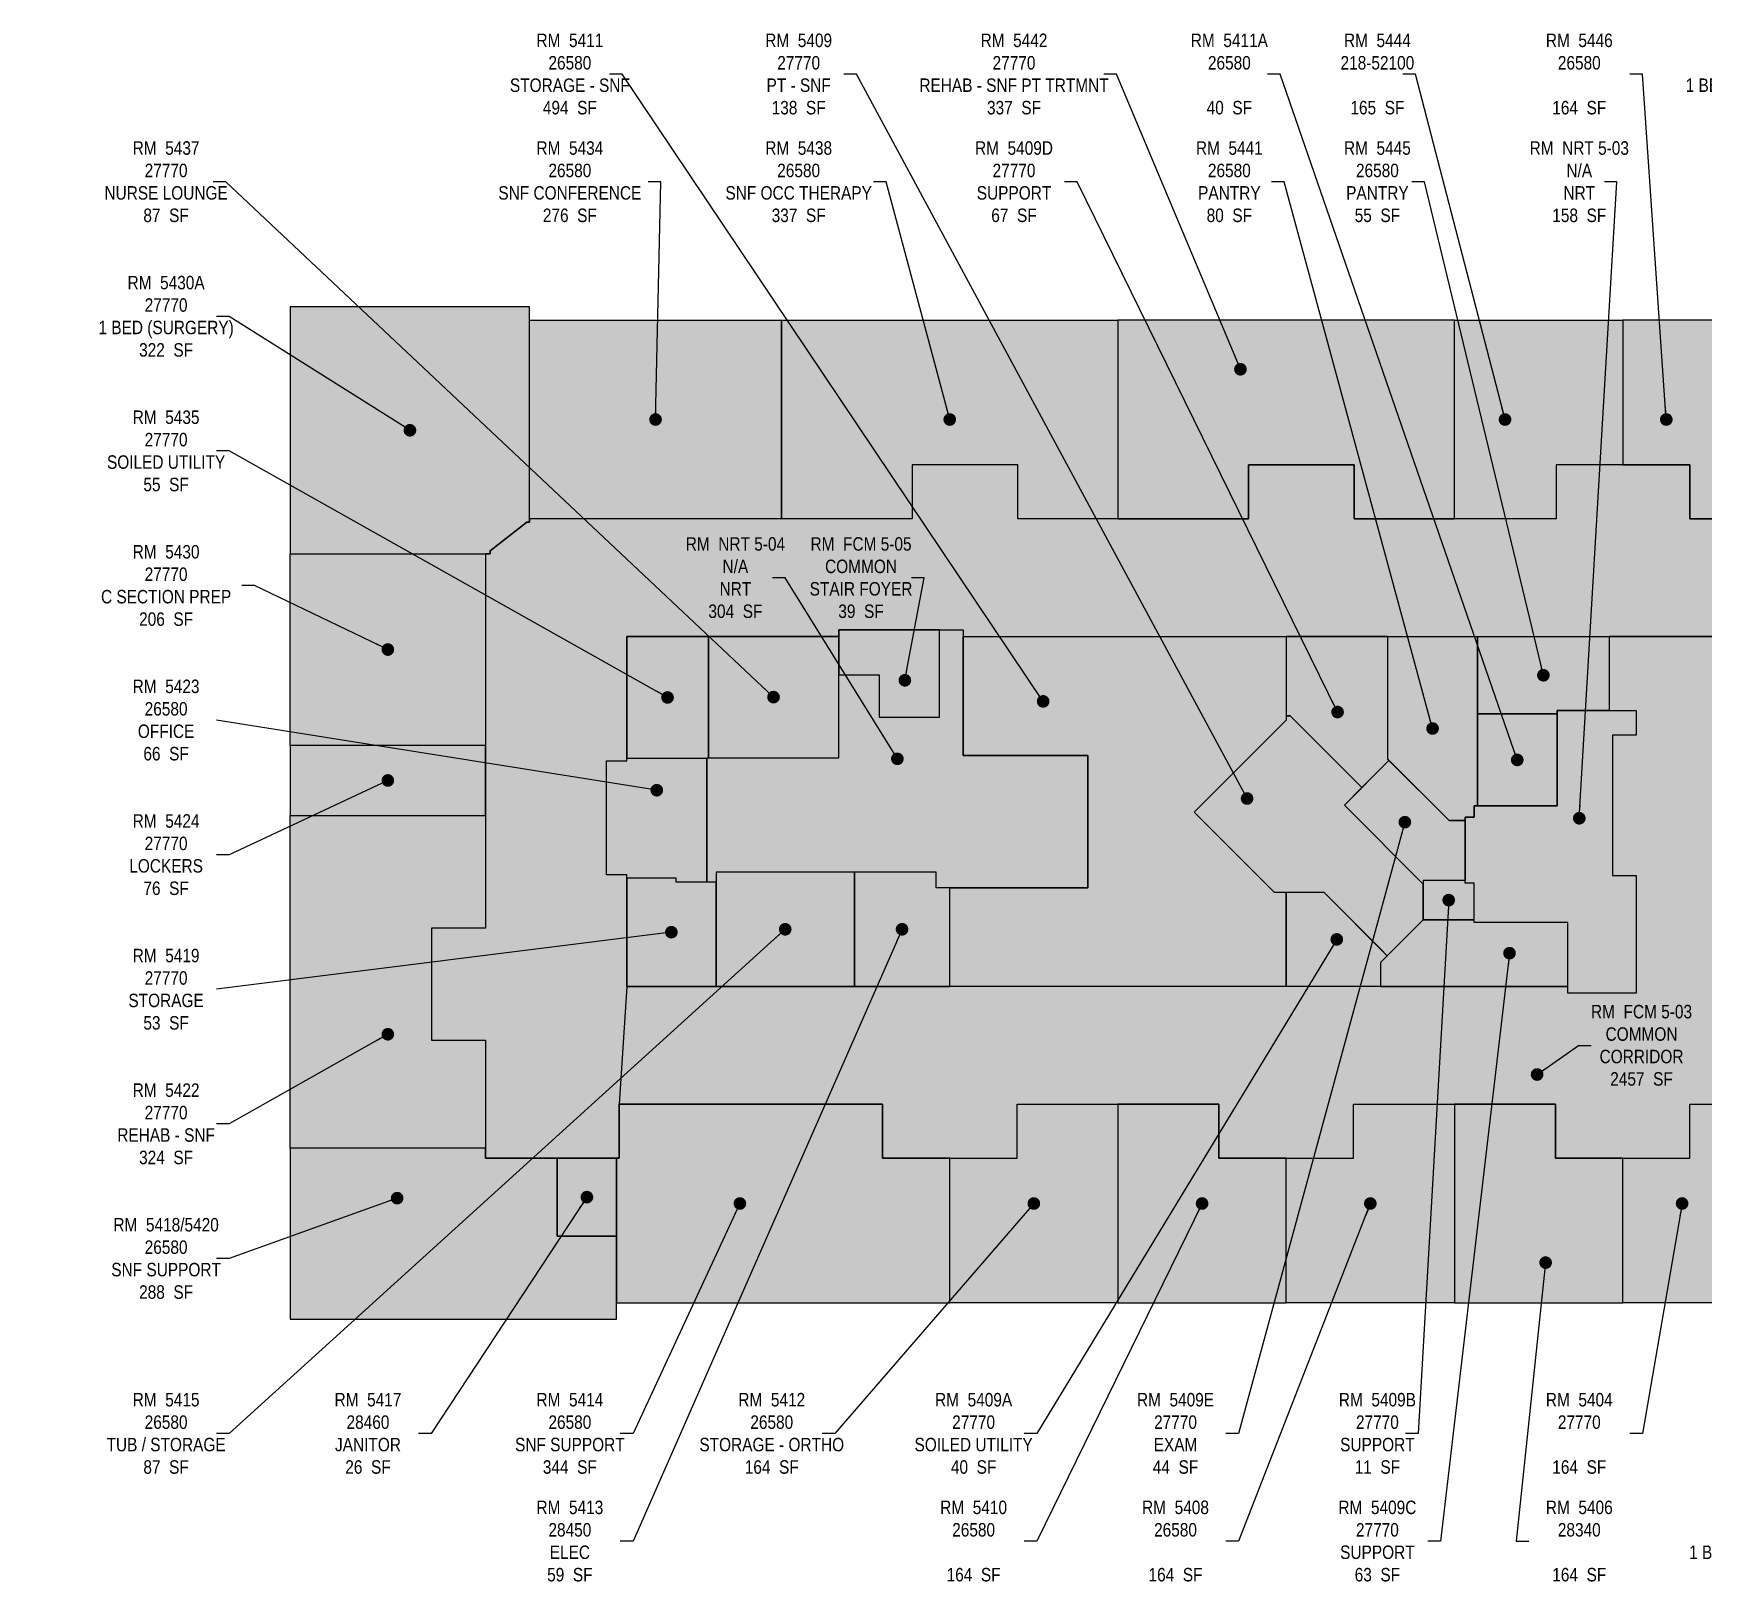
# Model space of a CAD drawing. Header units: inches. Extents: x -3297 to 3555, y 188 to 2926.
# Drawn here: x 63 to 1553, y 1425 to 2805 of the extents above; entities that cross this region are included whole.
import ezdxf

# ---------------------------------------------------------------- set-up
doc = ezdxf.new("R2010")
doc.units = ezdxf.units.IN
doc.header["$MEASUREMENT"] = 0
for name, color, linetype in [('0-LABEL', 3, 'Continuous'), ('1-NRT', 200, 'Continuous'), ('1-NRT-PTN', 253, 'Continuous'), ('3-FCM', 190, 'Continuous'), ('3-FCM-PTN', 9, 'Continuous'), ('4-OCC', 6, 'Continuous'), ('4-OCC-PTN', 95, 'Continuous')]:
    doc.layers.add(name, color=color, linetype=linetype)
doc.styles.add('ArialN', font='ARIALN.TTF')
doc.dimstyles.new('AB-120', dxfattribs={"dimscale": 120, "dimtxt": 0.125, "dimasz": 0.09375, "dimexe": 0.0625, "dimexo": 0.125, "dimgap": 0.375, "dimtad": 0, "dimtih": 1, "dimtoh": 1, "dimdec": 4, "dimrnd": 0.0625, "dimzin": 0, "dimdsep": 46, "dimlunit": 4, "dimtxsty": 'ArialN', "dimblk": 'ARCHTICK', "dimcen": 0.09375, "dimclrd": 256, "dimclre": 256, "dimclrt": 256, "dimadec": 0, "dimazin": 0, "dimtfac": 1, "dimtdec": 4, "dimtofl": 0, "dimtmove": 2, "dimatfit": 3, "dimldrblk": 'DOT', "dimfxl": 0, "dimfrac": 2, "dimtolj": 1, "dimtzin": 0, "dimlwd": -1, "dimlwe": -1, "dimarcsym": 0})

# ---------------------------------------------------------------- blocks, each defined once
blk = doc.blocks.new('_ArchTick')
at = {"const_width": 0.15}
blk.add_lwpolyline([(-0.5, -0.5), (0.5, 0.5)], dxfattribs=at)
blk = doc.blocks.new('_Dot')
at = {"lineweight": -2}
blk.add_line((-0.5, 0), (-1, 0), dxfattribs=at)
at = {"const_width": 0.5}
blk.add_lwpolyline([(-0.25, 0, 1), (0.25, 0, 1)], format="xyb", close=True, dxfattribs=at)

msp = doc.modelspace()

# ---------------------------------------------------------------- hatches: boundary and pattern name
at = {"layer": '1-NRT-PTN'}
for points in [[(672.1, 2057.5), (672.1, 2048.6), (664, 2048.6), (664, 2159.5), (781.5, 2159.5), (781.5, 2233.5), (817.5, 2233.5), (817.5, 2195.5), (871.5, 2195.5), (871.5, 2273.5), (892.5, 2273.5), (892.5, 2161.5), (1003.5, 2161.5), (1003.5, 2043.5), (868.5, 2043.5), (868.5, 2057.5)], [(1492.5, 1949.5), (1431.7, 1949.5), (1431.7, 2012.5), (1348, 2012.5), (1348, 2047.5), (1340.2, 2047.5), (1340.2, 2106.5), (1348, 2106.5), (1348, 2116.5), (1422, 2116.5), (1422, 2201.5), (1492.5, 2201.5), (1492.5, 2179.5), (1471.5, 2179.5), (1471.5, 2054.5), (1492.5, 2054.5)]]:
    msp.add_hatch(color=256, dxfattribs=at).paths.add_polyline_path(points)
at = {"layer": '3-FCM-PTN'}
h = msp.add_hatch(color=256, dxfattribs=at)
h.paths.add_polyline_path([(1540.5, 2372.5), (1540.5, 2420.5), (1421.1, 2420.5), (1421.1, 2372.5), (1241.1, 2372.5), (1241.1, 2420.5), (1146.9, 2420.5), (1146.9, 2372.5), (941.1, 2372.5), (941.1, 2420.5), (846.9, 2420.5), (846.9, 2372.5), (505.9, 2372.5), (505.9, 2369.4), (503.3, 2369.4), (470.6, 2344), (470.6, 2341.2), (466.5, 2341.2), (466.5, 2007.5), (418.5, 2007.5), (418.5, 1907.5), (466.5, 1907.5), (466.5, 1802.5), (585.8, 1802.5), (585.8, 1850.5), (592.5, 1955.5), (592.5, 2055.2), (574.5, 2055.2), (574.5, 2156.7), (592.5, 2156.7), (592.5, 2267.5), (781.5, 2267.5), (781.5, 2273.5), (892.5, 2273.5), (892.5, 2267.5), (1621.5, 2267.5), (1621.5, 2372.5)])
h.paths.add_polyline_path([(1563.5, 2178.7), (1568.7, 2178.7), (1568.7, 2267.5), (1468.5, 2267.5), (1468.5, 2201.5), (1492.5, 2201.5), (1492.5, 2179.5), (1471.5, 2179.5), (1471.5, 2054.5), (1492.5, 2054.5), (1492.5, 1949.5), (1431.7, 1949.5), (1431.7, 1955.5), (592.5, 1955.5), (585.8, 1850.5), (820.5, 1850.5), (820.5, 1802.5), (940.5, 1802.5), (940.5, 1850.5), (1120.5, 1850.5), (1120.5, 1802.5), (1240.5, 1802.5), (1240.5, 1850.5), (1420.5, 1850.5), (1420.5, 1802.5), (1540.5, 1802.5), (1540.5, 1850.5), (1667.5, 1850.5), (1667.5, 1961.5), (1611.5, 1961.5), (1611.5, 1955.5), (1605.5, 1955.5), (1563.5, 1997.7)])
msp.add_hatch(color=256, dxfattribs=at).paths.add_polyline_path([(781.5, 2273.5), (781.5, 2233.5), (817.5, 2233.5), (817.5, 2195.5), (871.5, 2195.5), (871.5, 2273.5)])
at = {"layer": '4-OCC-PTN'}
for color, points in [(44, [(503.3, 2369.4), (505.9, 2369.4), (505.9, 2372.5), (505.9, 2561.5), (292.5, 2561.5), (292.5, 2341.2), (470.6, 2341.2), (470.6, 2344)]), (20, [(730.5, 2549.5), (730.5, 2372.5), (508.5, 2372.5), (505.9, 2372.5), (505.9, 2549.5), (580.5, 2549.5)]), (20, [(1030.5, 2549.5), (1030.5, 2372.5), (941.1, 2372.5), (941.1, 2420.5), (846.9, 2420.5), (846.9, 2372.5), (730.5, 2372.5), (730.5, 2549.5)]), (44, [(1030.5, 2372.5), (1146.9, 2372.5), (1146.9, 2420.5), (1241.1, 2420.5), (1241.1, 2372.5), (1330.5, 2372.5), (1330.5, 2549.5), (1030.5, 2549.5)]), (49, [(1480.5, 2420.5), (1421.1, 2420.5), (1421.1, 2372.5), (1330.5, 2372.5), (1330.5, 2549.5), (1480.5, 2549.5)]), (20, [(1480.5, 2420.5), (1540.5, 2420.5), (1540.5, 2372.5), (1630.5, 2372.5), (1630.5, 2549.5), (1480.5, 2549.5)]), (44, [(292.5, 2341.2), (466.5, 2341.2), (466.5, 2170.5), (292.5, 2170.5)]), (44, [(664, 2159), (664, 2159.5), (665.4, 2159.5), (665.4, 2267.5), (592.5, 2267.5), (592.5, 2159)]), (44, [(665.4, 2267.5), (665.4, 2159.5), (781.5, 2159.5), (781.5, 2267.5)]), (20, [(1180.5, 2039.5), (1180.5, 1955.5), (880.5, 1955.5), (880.5, 2043.5), (1003.5, 2043.5), (1003.5, 2161.5), (892.5, 2161.5), (892.5, 2267.5), (1180.5, 2267.5), (1180.5, 2193.1), (1098.4, 2111), (1169.9, 2039.5)]), (44, [(1271, 2267.5), (1180.5, 2267.5), (1180.5, 2196.7), (1184.1, 2196.7), (1247.9, 2132.9), (1272.1, 2157.1), (1271, 2158.3)]), (20, [(1351, 2267.5), (1351, 2116.5), (1348, 2116.5), (1348, 2106.5), (1340.2, 2106.5), (1340.2, 2103.5), (1325.8, 2103.5), (1271, 2158.3), (1271, 2267.5)]), (20, [(1468.5, 2267.5), (1468.5, 2201.5), (1422, 2201.5), (1422, 2198.5), (1351, 2198.5), (1351, 2267.5)]), (44, [(1098.4, 2111), (1169.9, 2039.5), (1214, 2039.5), (1264.5, 1989), (1270.6, 1982.9), (1302.7, 2015), (1302.7, 2046.8), (1232.4, 2117.3), (1247.9, 2132.9), (1184.1, 2196.7), (1180.5, 2196.7), (1180.5, 2193.1)]), (20, [(1422, 2198.5), (1422, 2116.5), (1351, 2116.5), (1351, 2198.5)]), (44, [(466.5, 2170.5), (292.5, 2170.5), (292.5, 2108), (466.5, 2108)]), (20, [(664, 2048.6), (636.5, 2048.6), (636.5, 2052.2), (592.5, 2052.2), (592.5, 2055.2), (574.5, 2055.2), (574.5, 2156.7), (592.5, 2156.7), (592.5, 2159), (664, 2159)]), (44, [(1302.7, 2046.8), (1232.4, 2117.3), (1272.1, 2157.1), (1325.8, 2103.5), (1340.2, 2103.5), (1340.2, 2050), (1302.7, 2050)]), (44, [(292.5, 2108), (466.5, 2108), (466.5, 2007.5), (418.5, 2007.5), (418.5, 1907.5), (466.5, 1907.5), (466.5, 1811.5), (292.5, 1811.5)]), (20, [(795.5, 1955.5), (795.5, 2057.5), (672.1, 2057.5), (672.1, 1955.5)]), (55, [(795.5, 2057.5), (795.5, 1955.5), (880.5, 1955.5), (880.5, 2043.5), (868.5, 2043.5), (868.5, 2057.5)]), (44, [(592.5, 2052.2), (592.5, 1955.5), (672.1, 1955.5), (672.1, 2048.6), (636.5, 2048.6), (636.5, 2052.2)]), (44, [(1348, 2015), (1348, 2047.5), (1340.2, 2047.5), (1340.2, 2050), (1302.7, 2050), (1302.7, 2015)]), (44, [(1180.5, 1955.5), (1180.5, 2039.5), (1214, 2039.5), (1270.6, 1982.9), (1264.5, 1976.8), (1264.5, 1955.5)]), (44, [(1264.5, 1955.5), (1431.7, 1955.5), (1431.7, 2012.5), (1348, 2012.5), (1348, 2015), (1302.7, 2015), (1270.6, 1982.9), (1264.5, 1976.8)]), (20, [(585.8, 1850.5), (585.8, 1802.5), (583.5, 1802.5), (583.5, 1673.5), (880.5, 1673.5), (880.5, 1802.5), (820.5, 1802.5), (820.5, 1850.5)]), (20, [(880.5, 1802.5), (940.5, 1802.5), (940.5, 1850.5), (1030.5, 1850.5), (1030.5, 1673.5), (880.5, 1673.5)]), (20, [(1180.5, 1802.5), (1120.5, 1802.5), (1120.5, 1850.5), (1030.5, 1850.5), (1030.5, 1673.5), (1180.5, 1673.5)]), (20, [(1180.5, 1802.5), (1240.5, 1802.5), (1240.5, 1850.5), (1330.5, 1850.5), (1330.5, 1673.5), (1180.5, 1673.5)]), (50, [(1480.5, 1802.5), (1420.5, 1802.5), (1420.5, 1850.5), (1330.5, 1850.5), (1330.5, 1673.5), (1480.5, 1673.5)]), (44, [(1480.5, 1802.5), (1540.5, 1802.5), (1540.5, 1850.5), (1630.5, 1850.5), (1630.5, 1673.5), (1480.5, 1673.5)]), (20, [(530.5, 1735.9), (530.5, 1802.5), (466.5, 1802.5), (466.5, 1811.5), (292.5, 1811.5), (292.5, 1658.9), (583.5, 1658.9), (583.5, 1732.9), (530.5, 1732.9)]), (201, [(530.5, 1802.5), (530.5, 1732.9), (583.5, 1732.9), (583.5, 1802.5)])]:
    msp.add_hatch(color=color, dxfattribs=at).paths.add_polyline_path(points)

# ---------------------------------------------------------------- linework, layer by layer
at = {"layer": '1-NRT'}
msp.add_lwpolyline([(672.1, 2057.5), (672.1, 2048.6), (664, 2048.6), (664, 2048.6), (664, 2048.6), (664, 2159.5), (781.5, 2159.5), (781.5, 2233.5), (817.5, 2233.5), (817.5, 2195.5), (871.5, 2195.5), (871.5, 2273.5), (892.5, 2273.5), (892.5, 2161.5), (1003.5, 2161.5), (1003.5, 2043.5), (868.5, 2043.5), (868.5, 2057.5), (868.5, 2057.5)], close=True, dxfattribs=at)
msp.add_lwpolyline([(1492.5, 1949.5), (1431.7, 1949.5), (1431.7, 2012.5), (1348, 2012.5), (1348, 2047.5), (1340.2, 2047.5), (1340.2, 2106.5), (1348, 2106.5), (1348, 2116.5), (1422, 2116.5), (1422, 2201.5), (1492.5, 2201.5), (1492.5, 2179.5), (1471.5, 2179.5), (1471.5, 2054.5), (1492.5, 2054.5), (1492.5, 1949.5)], dxfattribs=at)
at = {"layer": '3-FCM'}
for points in [[(1621.5, 2372.5), (1540.5, 2372.5), (1540.5, 2420.5), (1421.1, 2420.5), (1421.1, 2372.5), (1241.1, 2372.5), (1241.1, 2420.5), (1146.9, 2420.5), (1146.9, 2372.5), (941.1, 2372.5), (941.1, 2420.5), (846.9, 2420.5), (846.9, 2372.5), (505.9, 2372.5), (505.9, 2369.4), (503.3, 2369.4), (470.6, 2344), (470.6, 2341.2), (466.5, 2341.2), (466.5, 2007.5), (418.5, 2007.5), (418.5, 1907.5), (466.5, 1907.5), (466.5, 1802.5), (585.8, 1802.5), (585.8, 1850.5), (820.5, 1850.5), (820.5, 1802.5), (940.5, 1802.5), (940.5, 1850.5), (1120.5, 1850.5), (1120.5, 1802.5), (1240.5, 1802.5), (1240.5, 1850.5), (1420.5, 1850.5), (1420.5, 1802.5), (1540.5, 1802.5), (1540.5, 1850.5), (1667.5, 1850.5)], [(1568.7, 2267.5), (1468.5, 2267.5), (1468.5, 2201.5), (1492.5, 2201.5), (1492.5, 2179.5), (1471.5, 2179.5), (1471.5, 2054.5), (1492.5, 2054.5), (1492.5, 1949.5), (1431.7, 1949.5), (1431.7, 1955.5), (592.5, 1955.5), (592.5, 2055.2), (574.5, 2055.2), (574.5, 2156.7), (592.5, 2156.7), (592.5, 2267.5), (781.5, 2267.5), (781.5, 2273.5), (892.5, 2273.5), (892.5, 2267.5), (1621.5, 2267.5)]]:
    msp.add_lwpolyline(points, dxfattribs=at)
msp.add_lwpolyline([(781.5, 2273.5), (781.5, 2233.5), (817.5, 2233.5), (817.5, 2195.5), (871.5, 2195.5), (871.5, 2273.5)], close=True, dxfattribs=at)
at = {"layer": '3-FCM-PTN'}
msp.add_line((592.5, 1955.5), (585.8, 1850.5), dxfattribs=at)
at = {"layer": '4-OCC'}
for points in [[(503.3, 2369.4), (505.9, 2369.4), (505.9, 2372.5), (505.9, 2561.5), (292.5, 2561.5), (292.5, 2341.2), (470.6, 2341.2), (470.6, 2341.2), (470.6, 2344)], [(1030.5, 2372.5), (1030.5, 2372.5), (1146.9, 2372.5), (1146.9, 2420.5), (1241.1, 2420.5), (1241.1, 2372.5), (1330.5, 2372.5), (1330.5, 2549.5), (1030.5, 2549.5), (1030.5, 2549.5), (1030.5, 2549.5)], [(664, 2159), (664, 2159.5), (665.4, 2159.5), (665.4, 2267.5), (592.5, 2267.5), (592.5, 2159), (592.5, 2159)], [(1180.5, 2039.5), (1180.5, 1955.5), (880.5, 1955.5), (880.5, 1955.5), (880.5, 1955.5), (880.5, 2043.5), (1003.5, 2043.5), (1003.5, 2161.5), (892.5, 2161.5), (892.5, 2267.5), (1180.5, 2267.5), (1180.5, 2193.1), (1098.4, 2111), (1169.9, 2039.5)], [(1302.7, 2046.8), (1232.4, 2117.3), (1232.4, 2117.3), (1272.1, 2157.1), (1272.1, 2157.1), (1325.8, 2103.5), (1340.2, 2103.5), (1340.2, 2050), (1302.7, 2050)], [(1348, 2015), (1348, 2047.5), (1340.2, 2047.5), (1340.2, 2050), (1302.7, 2050), (1302.7, 2050), (1302.7, 2015)], [(585.8, 1850.5), (585.8, 1802.5), (583.5, 1802.5), (583.5, 1673.5), (880.5, 1673.5), (880.5, 1673.5), (880.5, 1673.5), (880.5, 1802.5), (820.5, 1802.5), (820.5, 1850.5)], [(530.5, 1735.9), (530.5, 1802.5), (466.5, 1802.5), (466.5, 1811.5), (292.5, 1811.5), (292.5, 1658.9), (583.5, 1658.9), (583.5, 1732.9), (530.5, 1732.9)]]:
    msp.add_lwpolyline(points, close=True, dxfattribs=at)
for points in [[(730.5, 2549.5), (730.5, 2372.5), (508.5, 2372.5), (505.9, 2372.5), (505.9, 2549.5), (580.5, 2549.5), (580.5, 2549.5), (730.5, 2549.5)], [(1030.5, 2549.5), (1030.5, 2372.5), (941.1, 2372.5), (941.1, 2420.5), (846.9, 2420.5), (846.9, 2372.5), (730.5, 2372.5), (730.5, 2549.5), (1030.5, 2549.5)], [(1480.5, 2420.5), (1421.1, 2420.5), (1421.1, 2372.5), (1330.5, 2372.5), (1330.5, 2549.5), (1480.5, 2549.5), (1480.5, 2549.5), (1480.5, 2549.5), (1480.5, 2420.5)], [(1480.5, 2420.5), (1540.5, 2420.5), (1540.5, 2372.5), (1630.5, 2372.5), (1630.5, 2549.5), (1480.5, 2549.5), (1480.5, 2549.5), (1480.5, 2549.5), (1480.5, 2420.5)], [(292.5, 2341.2), (466.5, 2341.2), (466.5, 2170.5), (292.5, 2170.5), (292.5, 2341.2)], [(665.4, 2267.5), (665.4, 2159.5), (781.5, 2159.5), (781.5, 2267.5), (665.4, 2267.5)], [(1271, 2267.5), (1180.5, 2267.5), (1180.5, 2196.7), (1184.1, 2196.7), (1247.9, 2132.9), (1247.9, 2132.9), (1247.9, 2132.9), (1272.1, 2157.1), (1271, 2158.3), (1271, 2267.5)], [(1351, 2267.5), (1351, 2116.5), (1348, 2116.5), (1348, 2106.5), (1340.2, 2106.5), (1340.2, 2103.5), (1325.8, 2103.5), (1271, 2158.3), (1271, 2267.5), (1351, 2267.5)], [(1468.5, 2267.5), (1468.5, 2201.5), (1422, 2201.5), (1422, 2198.5), (1351, 2198.5), (1351, 2198.5), (1351, 2267.5), (1468.5, 2267.5)], [(1098.4, 2111), (1169.9, 2039.5), (1214, 2039.5), (1264.5, 1989), (1270.6, 1982.9), (1302.7, 2015), (1302.7, 2046.8), (1232.4, 2117.3), (1247.9, 2132.9), (1184.1, 2196.7), (1180.5, 2196.7), (1180.5, 2193.1), (1098.4, 2111)], [(1422, 2198.5), (1422, 2116.5), (1351, 2116.5), (1351, 2116.5), (1351, 2198.5), (1422, 2198.5)], [(466.5, 2170.5), (292.5, 2170.5), (292.5, 2108), (292.5, 2108), (466.5, 2108), (466.5, 2170.5)], [(664, 2048.6), (636.5, 2048.6), (636.5, 2052.2), (592.5, 2052.2), (592.5, 2055.2), (574.5, 2055.2), (574.5, 2156.7), (592.5, 2156.7), (592.5, 2159), (664, 2159), (664, 2048.6), (664, 2048.6)], [(292.5, 2108), (466.5, 2108), (466.5, 2007.5), (418.5, 2007.5), (418.5, 1907.5), (466.5, 1907.5), (466.5, 1811.5), (292.5, 1811.5), (292.5, 2108)], [(795.5, 1955.5), (795.5, 2057.5), (672.1, 2057.5), (672.1, 1955.5), (795.5, 1955.5)], [(795.5, 2057.5), (795.5, 1955.5), (880.5, 1955.5), (880.5, 2043.5), (868.5, 2043.5), (868.5, 2057.5), (795.5, 2057.5)], [(592.5, 2052.2), (592.5, 1955.5), (672.1, 1955.5), (672.1, 1955.5), (672.1, 2048.6), (672.1, 2048.6), (636.5, 2048.6), (636.5, 2052.2), (592.5, 2052.2)], [(1180.5, 1955.5), (1180.5, 2039.5), (1214, 2039.5), (1270.6, 1982.9), (1264.5, 1976.8), (1264.5, 1955.5), (1180.5, 1955.5)], [(1264.5, 1955.5), (1431.7, 1955.5), (1431.7, 2012.5), (1348, 2012.5), (1348, 2015), (1302.7, 2015), (1270.6, 1982.9), (1264.5, 1976.8), (1264.5, 1955.5)], [(880.5, 1802.5), (940.5, 1802.5), (940.5, 1850.5), (1030.5, 1850.5), (1030.5, 1673.5), (880.5, 1673.5), (880.5, 1673.5), (880.5, 1673.5), (880.5, 1802.5)], [(1180.5, 1802.5), (1120.5, 1802.5), (1120.5, 1850.5), (1030.5, 1850.5), (1030.5, 1673.5), (1180.5, 1673.5), (1180.5, 1673.5), (1180.5, 1673.5), (1180.5, 1802.5)], [(1180.5, 1802.5), (1240.5, 1802.5), (1240.5, 1850.5), (1330.5, 1850.5), (1330.5, 1673.5), (1180.5, 1673.5), (1180.5, 1673.5), (1180.5, 1673.5), (1180.5, 1802.5)], [(1480.5, 1802.5), (1420.5, 1802.5), (1420.5, 1850.5), (1330.5, 1850.5), (1330.5, 1673.5), (1480.5, 1673.5), (1480.5, 1673.5), (1480.5, 1673.5), (1480.5, 1802.5)], [(1480.5, 1802.5), (1540.5, 1802.5), (1540.5, 1850.5), (1630.5, 1850.5), (1630.5, 1673.5), (1480.5, 1673.5), (1480.5, 1673.5), (1480.5, 1673.5), (1480.5, 1802.5)], [(530.5, 1802.5), (530.5, 1732.9), (583.5, 1732.9), (583.5, 1802.5), (530.5, 1802.5)]]:
    msp.add_lwpolyline(points, dxfattribs=at)
at = {"layer": '4-OCC-PTN'}
msp.add_lwpolyline([(530.5, 1802.5), (530.5, 1732.9), (583.5, 1732.9)], dxfattribs=at)

# ---------------------------------------------------------------- texts
at = {"layer": '0-LABEL', "char_height": 12, "attachment_point": 5, "style": 'ArialN'}
for s, insert in [('RM  5411\\P26580\\PSTORAGE - SNF\\P494  SF', (541.8, 2769)), ('RM  5409\\P27770\\PPT - SNF\\P138  SF', (745.8, 2769)), ('RM  5442\\P27770\\PREHAB - SNF PT TRTMNT\\P337  SF', (937.8, 2769)), ('RM  5411A\\P26580\\P\\P40  SF', (1129.8, 2769)), ('RM  5444\\P218-52100\\P\\P165  SF', (1261.8, 2769)), ('RM  5446\\P26580\\P\\P164  SF', (1441.8, 2769)), ('RM  5448\\PCHIL\\P1 BED (TENANT LICENSE)\\P164  SF', (1621.8, 2769)), ('RM  5437\\P27770\\PNURSE LOUNGE\\P87  SF', (181.8, 2673)), ('RM  5434\\P26580\\PSNF CONFERENCE\\P276  SF', (541.8, 2673)), ('RM  5438\\P26580\\PSNF OCC THERAPY\\P337  SF', (745.8, 2673)), ('RM  5409D\\P27770\\PSUPPORT\\P67  SF', (937.8, 2673)), ('RM  5441\\P26580\\PPANTRY\\P80  SF', (1129.8, 2673)), ('RM  5445\\P26580\\PPANTRY\\P55  SF', (1261.8, 2673)), ('RM  NRT 5-03\\PN/A\\PNRT\\P158  SF', (1441.8, 2673)), ('RM  5430A\\P27770\\P1 BED (SURGERY)\\P322  SF', (181.8, 2553)), ('RM  5435\\P27770\\PSOILED UTILITY\\P55  SF', (181.8, 2433)), ('RM  NRT 5-04\\PN/A\\PNRT\\P304  SF', (689.4, 2320)), ('RM  FCM 5-05\\PCOMMON\\PSTAIR FOYER\\P39  SF', (801.4, 2320)), ('RM  5430\\P27770\\PC SECTION PREP\\P206  SF', (181.8, 2313)), ('RM  5423\\P26580\\POFFICE\\P66  SF', (181.8, 2193)), ('RM  5424\\P27770\\PLOCKERS\\P76  SF', (181.8, 2073)), ('RM  5419\\P27770\\PSTORAGE\\P53  SF', (181.8, 1953)), ('RM  FCM 5-03\\PCOMMON\\PCORRIDOR\\P2457  SF', (1497.3, 1903)), ('RM  5422\\P27770\\PREHAB - SNF\\P324  SF', (181.8, 1833)), ('RM  5418/5420\\P26580\\PSNF SUPPORT\\P288  SF', (181.8, 1713)), ('RM  5415\\P26580\\PTUB / STORAGE\\P87  SF', (181.8, 1557)), ('RM  5417\\P28460\\PJANITOR\\P26  SF', (361.8, 1557)), ('RM  5414\\P26580\\PSNF SUPPORT\\P344  SF', (541.8, 1557)), ('RM  5412\\P26580\\PSTORAGE - ORTHO\\P164  SF', (721.8, 1557)), ('RM  5409A\\P27770\\PSOILED UTILITY\\P40  SF', (901.8, 1557)), ('RM  5409E\\P27770\\PEXAM\\P44  SF', (1081.8, 1557)), ('RM  5409B\\P27770\\PSUPPORT\\P11  SF', (1261.8, 1557)), ('RM  5404\\P27770\\P\\P164  SF', (1441.8, 1557)), ('RM  5413\\P28450\\PELEC\\P59  SF', (541.8, 1461)), ('RM  5410\\P26580\\P\\P164  SF', (901.8, 1461)), ('RM  5408\\P26580\\P\\P164  SF', (1081.8, 1461)), ('RM  5409C\\P27770\\PSUPPORT\\P63  SF', (1261.8, 1461)), ('RM  5406\\P28340\\P\\P164  SF', (1441.8, 1461)), ('RM  5402\\PCHIL\\P1 BED (ABSMC LICENSE)\\P164  SF', (1621.8, 1461))]:
    msp.add_mtext(s, dxfattribs=dict(at, insert=insert))

# ---------------------------------------------------------------- leaders
at = {"layer": '0-LABEL', "annotation_type": 0, "has_hookline": 1}
for points, hookline_direction, text_width in [([(963.8, 2209.7), (588.5, 2769), (577.2, 2769)], 1, 105.7), ([(1145.6, 2123.1), (797.3, 2769), (786, 2769)], 1, 57.9), ([(1139.7, 2505.8), (1029.2, 2769), (1017.9, 2769)], 1, 167.4), ([(1386.5, 2157.5), (1175, 2769), (1163.7, 2769)], 1, 67.7), ([(1375.6, 2461), (1295.7, 2769), (1284.4, 2769)], 1, 64.7), ([(1519.4, 2461), (1498.1, 2769), (1486.8, 2769)], 1, 57.9), ([(1705.5, 2461), (1678.1, 2769), (1666.8, 2769)], 1, 168), ([(723.4, 2213.5), (235.1, 2673), (223.8, 2673)], 1, 108.2), ([(618.2, 2461), (622.8, 2673), (611.5, 2673)], 1, 126.2), ([(880.5, 2461), (823.8, 2673), (812.6, 2673)], 1, 129.9), ([(1226.3, 2200.2), (994.1, 2673), (982.8, 2673)], 1, 67.7), ([(1311, 2185.5), (1178.6, 2673), (1167.3, 2673)], 1, 56), ([(1409.8, 2233), (1303.8, 2673), (1292.5, 2673)], 1, 58), ([(1441.8, 2105.5), (1475.4, 2673), (1464.2, 2673)], 1, 86.9), ([(399.2, 2451.4), (238.1, 2553), (226.8, 2553)], 1, 118.4), ([(628.9, 2213.2), (238.1, 2433), (226.8, 2433)], 1, 104.7), ([(379.5, 2255.9), (260.6, 2313), (249.3, 2313)], 1, 114.8), ([(833.8, 2158.5), (733.7, 2320), (722.4, 2320)], 1, 86.9), ([(840.5, 2228.5), (857.6, 2320), (846.4, 2320)], 1, 90.8), ([(619.3, 2130.5), (226.8, 2193)], 1, 57.9), ([(379.5, 2139.2), (238.1, 2073), (226.8, 2073)], 1, 64), ([(1286.3, 2102), (1138.1, 1557), (1126.8, 1557)], 1, 67), ([(1325.4, 2032.5), (1298.1, 1557), (1286.8, 1557)], 1, 67), ([(733.8, 2006.5), (238.1, 1557), (226.8, 1557)], 1, 105.1), ([(838, 2006.5), (598.1, 1461), (586.8, 1461)], 1, 57.9), ([(632.3, 2003.9), (226.8, 1953)], 1, 65.9), ([(1225.6, 1997.5), (958.1, 1557), (946.8, 1557)], 1, 104.7), ([(1379.6, 1985.2), (1318.1, 1461), (1306.8, 1461)], 1, 67.9), ([(379.5, 1912.9), (238.1, 1833), (226.8, 1833)], 1, 85.4), ([(1404.2, 1877), (1441.1, 1903), (1452.3, 1903)], 0, 88.4), ([(387.8, 1766.8), (238.1, 1713), (226.8, 1713)], 1, 96.9), ([(557, 1767.7), (418.1, 1557), (406.8, 1557)], 1, 58.2), ([(693.4, 1762), (598.1, 1557), (586.8, 1557)], 1, 96.9), ([(955.5, 1762), (778.1, 1557), (766.8, 1557)], 1, 127.9), ([(1105.5, 1762), (958.1, 1461), (946.8, 1461)], 1, 57.9), ([(1255.5, 1762), (1138.1, 1461), (1126.8, 1461)], 1, 57.9), ([(1533.5, 1762), (1498.1, 1557), (1486.8, 1557)], 1, 57.9), ([(1705.5, 1762), (1678.1, 1461), (1666.8, 1461)], 1, 161.9), ([(1411.8, 1709.3), (1385.6, 1461), (1396.8, 1461)], 0, 57.9)]:
    msp.add_leader(points, dimstyle='AB-120', dxfattribs=dict(at, hookline_direction=hookline_direction, text_width=text_width))

doc.saveas('drawing.dxf')
